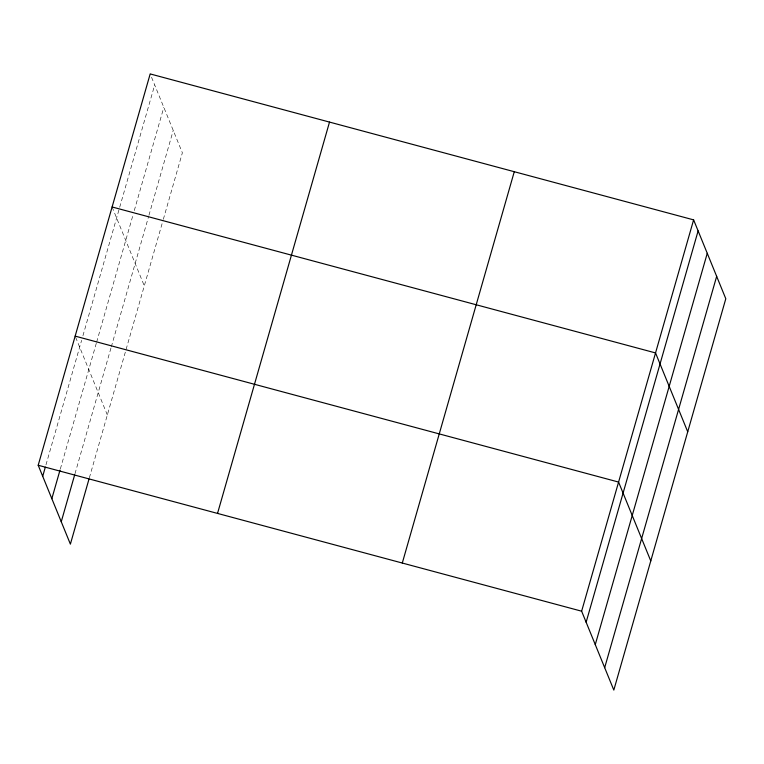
<?xml version="1.0" encoding="UTF-8"?>
<svg xmlns="http://www.w3.org/2000/svg" width="764" height="764" viewBox="0 0 764 764"><rect width="100%" height="100%" fill="white"/><g stroke="black" fill="none" stroke-linecap="round" stroke-linejoin="round"><path stroke-width="0.57" stroke-dasharray="3.82 2.86" d="M45.974 464.865L81.624 340.295M82.932 335.73L154.691 84.966M60.346 468.962L96.312 343.256M96.646 342.11L132.965 215.171M134.283 210.577L163.821 107.352M74.987 473.747L110.961 348.031M111.286 346.894L148.617 216.441M148.942 215.295L173.237 130.415M89.35 477.844L163.009 220.471M163.334 219.325L182.367 152.8L150.183 73.927M112.107 206.977L144.291 285.851M75.607 337.22L107.342 414.986"/><path stroke-width="1.15" d="M89.025 478.99L70.383 544.13L38.2 465.257L150.183 73.927L693.616 219.87L725.8 298.743L613.817 690.073L581.633 611.2L693.616 219.87M42.708 476.297L45.324 467.148M51.837 498.682L60.012 470.108M61.254 521.745L74.662 474.883M217.53 513.418L329.513 122.087M402.294 563.039L514.277 171.709M586.131 622.24L698.115 230.909M595.271 644.625L707.254 253.295M604.677 667.688L716.661 276.358M112.107 206.977L655.541 352.93L687.724 431.794M75.159 336.122L618.582 482.065L650.775 560.938M38.2 465.257L581.633 611.2"/></g></svg>
